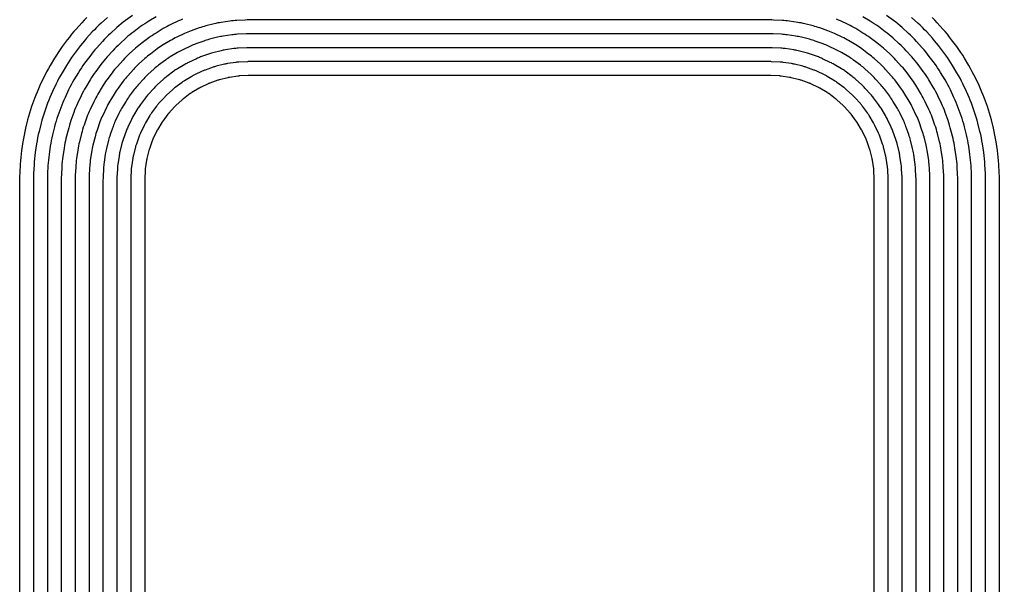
# Model space of a CAD drawing. Header units: metres. Extents: x 1.4 to 44.2, y 0.1 to 33.9.
# Drawn here: x 2.615 to 5.435, y 8.608 to 10.236 of the extents above; entities that cross this region are included whole.
import ezdxf

# ---------------------------------------------------------------- set-up
doc = ezdxf.new("R2010")
doc.units = ezdxf.units.M

msp = doc.modelspace()

# ---------------------------------------------------------------- linework, layer by layer
for points in [[(2.8083, 10.2417), (2.8013, 10.2345), (2.7944, 10.2271), (2.778, 10.2089), (2.7713, 10.2014), (2.7648, 10.1937), (2.7585, 10.1859), (2.7524, 10.1778), (2.7378, 10.1581), (2.7319, 10.15), (2.7262, 10.1417), (2.7208, 10.1333), (2.7155, 10.1247), (2.7029, 10.1036), (2.6978, 10.0949), (2.6929, 10.0861), (2.6883, 10.0772), (2.6839, 10.0682), (2.6734, 10.046), (2.6692, 10.0368), (2.6653, 10.0276), (2.6615, 10.0182), (2.658, 10.0088), (2.6497, 9.9857), (2.6465, 9.9762), (2.6434, 9.9666), (2.6406, 9.9569), (2.6381, 9.9472), (2.6321, 9.9234), (2.6298, 9.9136), (2.6277, 9.9038), (2.6259, 9.8939), (2.6243, 9.8839), (2.6207, 9.8597), (2.6193, 9.8497), (2.6182, 9.8397), (2.6173, 9.8297), (2.6167, 9.8196), (2.6155, 9.7951), (2.6151, 9.7851), (2.615, 9.775), (2.615, 8.275)], [(2.8679, 10.2424), (2.8498, 10.2259), (2.8431, 10.2198), (2.8366, 10.2134), (2.8303, 10.2069), (2.8241, 10.2003), (2.8076, 10.1821), (2.8016, 10.1753), (2.7957, 10.1683), (2.7901, 10.1612), (2.7846, 10.154), (2.77, 10.1343), (2.7646, 10.127), (2.7595, 10.1195), (2.7545, 10.1119), (2.7498, 10.1041), (2.7372, 10.0831), (2.7326, 10.0752), (2.7282, 10.0673), (2.724, 10.0592), (2.7201, 10.0511), (2.7096, 10.0289), (2.7058, 10.0206), (2.7022, 10.0123), (2.6988, 10.0038), (2.6957, 9.9953), (2.6874, 9.9722), (2.6845, 9.9636), (2.6817, 9.955), (2.6792, 9.9463), (2.6769, 9.9375), (2.6709, 9.9137), (2.6688, 9.9049), (2.6669, 9.896), (2.6653, 9.887), (2.6638, 9.8781), (2.6602, 9.8538), (2.659, 9.8448), (2.658, 9.8358), (2.6572, 9.8267), (2.6567, 9.8177), (2.6555, 9.7932), (2.6551, 9.7841), (2.655, 9.775), (2.655, 8.275)], [(2.9395, 10.2479), (2.9198, 10.2333), (2.9134, 10.2284), (2.9071, 10.2234), (2.9009, 10.2181), (2.8948, 10.2128), (2.8766, 10.1963), (2.8707, 10.1908), (2.8649, 10.1851), (2.8592, 10.1793), (2.8537, 10.1734), (2.8372, 10.1552), (2.8319, 10.1492), (2.8267, 10.143), (2.8216, 10.1366), (2.8167, 10.1302), (2.8021, 10.1105), (2.7973, 10.1039), (2.7928, 10.0972), (2.7883, 10.0905), (2.7841, 10.0836), (2.7715, 10.0625), (2.7674, 10.0555), (2.7635, 10.0484), (2.7598, 10.0412), (2.7562, 10.034), (2.7457, 10.0118), (2.7424, 10.0044), (2.7392, 9.997), (2.7362, 9.9894), (2.7333, 9.9819), (2.7251, 9.9588), (2.7224, 9.9511), (2.72, 9.9434), (2.7177, 9.9356), (2.7157, 9.9278), (2.7097, 9.904), (2.7078, 9.8961), (2.7062, 9.8882), (2.7047, 9.8802), (2.7034, 9.8722), (2.6998, 9.8479), (2.6987, 9.8399), (2.6978, 9.8319), (2.6971, 9.8238), (2.6966, 9.8157), (2.6954, 9.7912), (2.6951, 9.7831), (2.695, 9.775), (2.695, 8.275)], [(3.0081, 10.2442), (2.987, 10.2316), (2.981, 10.2279), (2.975, 10.224), (2.9691, 10.22), (2.9634, 10.2158), (2.9437, 10.2012), (2.938, 10.1969), (2.9324, 10.1924), (2.927, 10.1879), (2.9217, 10.1831), (2.9035, 10.1667), (2.8983, 10.1618), (2.8932, 10.1568), (2.8882, 10.1518), (2.8834, 10.1465), (2.8669, 10.1284), (2.8622, 10.123), (2.8576, 10.1176), (2.8531, 10.112), (2.8488, 10.1064), (2.8342, 10.0867), (2.83, 10.0809), (2.826, 10.075), (2.8221, 10.0691), (2.8184, 10.063), (2.8058, 10.042), (2.8022, 10.0358), (2.7988, 10.0296), (2.7955, 10.0232), (2.7924, 10.0169), (2.7819, 9.9947), (2.7789, 9.9882), (2.7761, 9.9817), (2.7735, 9.9751), (2.771, 9.9684), (2.7627, 9.9453), (2.7604, 9.9386), (2.7583, 9.9318), (2.7563, 9.9249), (2.7545, 9.918), (2.7485, 9.8942), (2.7469, 9.8873), (2.7454, 9.8804), (2.7441, 9.8734), (2.743, 9.8663), (2.7394, 9.8421), (2.7384, 9.835), (2.7376, 9.8279), (2.737, 9.8209), (2.7366, 9.8137), (2.7354, 9.7892), (2.7351, 9.7821), (2.735, 9.775), (2.735, 8.275)], [(3.0837, 10.237), (3.078, 10.2345), (3.0725, 10.232), (3.0503, 10.2215), (3.0448, 10.2188), (3.0393, 10.216), (3.0339, 10.213), (3.0286, 10.2099), (3.0076, 10.1973), (3.0024, 10.1941), (2.9972, 10.1907), (2.9922, 10.1873), (2.9872, 10.1837), (2.9675, 10.1691), (2.9626, 10.1654), (2.9578, 10.1615), (2.9531, 10.1576), (2.9485, 10.1535), (2.9303, 10.137), (2.9259, 10.1329), (2.9215, 10.1286), (2.9172, 10.1242), (2.913, 10.1197), (2.8965, 10.1015), (2.8925, 10.0969), (2.8885, 10.0922), (2.8847, 10.0874), (2.881, 10.0825), (2.8663, 10.0628), (2.8627, 10.0579), (2.8593, 10.0528), (2.8559, 10.0477), (2.8527, 10.0424), (2.8401, 10.0214), (2.837, 10.0161), (2.8341, 10.0107), (2.8312, 10.0053), (2.8285, 9.9998), (2.818, 9.9776), (2.8155, 9.972), (2.8131, 9.9664), (2.8108, 9.9607), (2.8087, 9.9549), (2.8004, 9.9318), (2.7984, 9.926), (2.7965, 9.9202), (2.7948, 9.9143), (2.7933, 9.9083), (2.7873, 9.8845), (2.7859, 9.8786), (2.7846, 9.8726), (2.7835, 9.8665), (2.7825, 9.8605), (2.7789, 9.8362), (2.7781, 9.8301), (2.7774, 9.824), (2.7769, 9.8179), (2.7765, 9.8118), (2.7753, 9.7873), (2.7751, 9.7811), (2.775, 9.775), (2.775, 8.275)], [(5.275, 8.275), (5.275, 9.775), (5.2749, 9.7811), (5.2747, 9.7873), (5.2735, 9.8118), (5.2731, 9.8179), (5.2726, 9.824), (5.2719, 9.8301), (5.2711, 9.8362), (5.2675, 9.8605), (5.2665, 9.8665), (5.2654, 9.8726), (5.2641, 9.8786), (5.2627, 9.8845), (5.2568, 9.9083), (5.2552, 9.9143), (5.2535, 9.9202), (5.2516, 9.926), (5.2496, 9.9318), (5.2414, 9.9549), (5.2392, 9.9607), (5.237, 9.9664), (5.2345, 9.972), (5.232, 9.9776), (5.2215, 9.9998), (5.2188, 10.0053), (5.216, 10.0107), (5.213, 10.0161), (5.2099, 10.0214), (5.1973, 10.0424), (5.1941, 10.0477), (5.1907, 10.0528), (5.1873, 10.0579), (5.1837, 10.0628), (5.1691, 10.0825), (5.1654, 10.0874), (5.1615, 10.0922), (5.1576, 10.0969), (5.1535, 10.1015), (5.137, 10.1197), (5.1329, 10.1242), (5.1286, 10.1286), (5.1242, 10.1329), (5.1197, 10.137), (5.1015, 10.1535), (5.0969, 10.1576), (5.0922, 10.1615), (5.0874, 10.1654), (5.0825, 10.1691), (5.0628, 10.1837), (5.0579, 10.1873), (5.0528, 10.1907), (5.0477, 10.1941), (5.0424, 10.1973), (5.0214, 10.2099), (5.0161, 10.213), (5.0107, 10.216), (5.0053, 10.2188), (4.9998, 10.2215), (4.9776, 10.232), (4.972, 10.2345), (4.9664, 10.237)], [(5.315, 8.275), (5.315, 9.775), (5.3149, 9.7821), (5.3147, 9.7892), (5.3135, 9.8137), (5.313, 9.8209), (5.3124, 9.8279), (5.3116, 9.835), (5.3107, 9.8421), (5.3071, 9.8663), (5.3059, 9.8734), (5.3046, 9.8804), (5.3032, 9.8873), (5.3015, 9.8942), (5.2956, 9.918), (5.2937, 9.9249), (5.2918, 9.9318), (5.2896, 9.9386), (5.2873, 9.9453), (5.279, 9.9684), (5.2766, 9.9751), (5.2739, 9.9817), (5.2711, 9.9882), (5.2681, 9.9947), (5.2576, 10.0169), (5.2545, 10.0232), (5.2512, 10.0296), (5.2478, 10.0358), (5.2442, 10.042), (5.2316, 10.063), (5.2279, 10.0691), (5.224, 10.075), (5.22, 10.0809), (5.2158, 10.0867), (5.2012, 10.1064), (5.1969, 10.112), (5.1924, 10.1176), (5.1879, 10.123), (5.1831, 10.1284), (5.1667, 10.1465), (5.1618, 10.1518), (5.1568, 10.1568), (5.1518, 10.1618), (5.1465, 10.1667), (5.1284, 10.1831), (5.123, 10.1879), (5.1176, 10.1924), (5.112, 10.1969), (5.1064, 10.2012), (5.0867, 10.2158), (5.0809, 10.22), (5.075, 10.224), (5.0691, 10.2279), (5.063, 10.2316), (5.042, 10.2442)], [(5.355, 8.275), (5.355, 9.775), (5.3549, 9.7831), (5.3546, 9.7912), (5.3534, 9.8157), (5.3529, 9.8238), (5.3522, 9.8319), (5.3513, 9.8399), (5.3502, 9.8479), (5.3466, 9.8722), (5.3454, 9.8802), (5.3439, 9.8882), (5.3422, 9.8961), (5.3403, 9.904), (5.3344, 9.9278), (5.3323, 9.9356), (5.33, 9.9434), (5.3276, 9.9511), (5.325, 9.9588), (5.3167, 9.9819), (5.3139, 9.9894), (5.3109, 9.997), (5.3077, 10.0044), (5.3043, 10.0118), (5.2938, 10.034), (5.2903, 10.0412), (5.2865, 10.0484), (5.2826, 10.0555), (5.2785, 10.0625), (5.2659, 10.0836), (5.2617, 10.0905), (5.2573, 10.0972), (5.2527, 10.1039), (5.2479, 10.1105), (5.2333, 10.1302), (5.2284, 10.1366), (5.2234, 10.143), (5.2181, 10.1492), (5.2128, 10.1552), (5.1963, 10.1734), (5.1908, 10.1793), (5.1851, 10.1851), (5.1793, 10.1908), (5.1734, 10.1963), (5.1552, 10.2128), (5.1492, 10.2181), (5.143, 10.2234), (5.1366, 10.2284), (5.1302, 10.2333), (5.1105, 10.2479)], [(5.395, 8.275), (5.395, 9.775), (5.3949, 9.7841), (5.3946, 9.7932), (5.3934, 9.8177), (5.3928, 9.8267), (5.392, 9.8358), (5.391, 9.8448), (5.3898, 9.8538), (5.3862, 9.8781), (5.3848, 9.887), (5.3831, 9.896), (5.3812, 9.9049), (5.3791, 9.9137), (5.3732, 9.9375), (5.3708, 9.9463), (5.3683, 9.955), (5.3656, 9.9636), (5.3626, 9.9722), (5.3544, 9.9953), (5.3512, 10.0038), (5.3478, 10.0123), (5.3442, 10.0206), (5.3405, 10.0289), (5.33, 10.0511), (5.326, 10.0592), (5.3218, 10.0673), (5.3174, 10.0752), (5.3129, 10.0831), (5.3002, 10.1041), (5.2955, 10.1119), (5.2905, 10.1195), (5.2854, 10.127), (5.2801, 10.1343), (5.2655, 10.154), (5.26, 10.1612), (5.2543, 10.1683), (5.2484, 10.1753), (5.2424, 10.1821), (5.2259, 10.2003), (5.2198, 10.2069), (5.2134, 10.2134), (5.2069, 10.2198), (5.2003, 10.2259), (5.1821, 10.2424)], [(5.435, 8.275), (5.435, 9.775), (5.4349, 9.7851), (5.4345, 9.7951), (5.4333, 9.8196), (5.4327, 9.8297), (5.4318, 9.8397), (5.4307, 9.8497), (5.4294, 9.8597), (5.4258, 9.8839), (5.4242, 9.8939), (5.4223, 9.9038), (5.4202, 9.9136), (5.4179, 9.9234), (5.412, 9.9472), (5.4094, 9.9569), (5.4066, 9.9666), (5.4036, 9.9762), (5.4003, 9.9857), (5.392, 10.0088), (5.3885, 10.0182), (5.3848, 10.0276), (5.3808, 10.0368), (5.3766, 10.046), (5.3661, 10.0682), (5.3617, 10.0772), (5.3571, 10.0861), (5.3522, 10.0949), (5.3472, 10.1036), (5.3345, 10.1247), (5.3293, 10.1333), (5.3238, 10.1417), (5.3181, 10.15), (5.3122, 10.1581), (5.2976, 10.1778), (5.2915, 10.1859), (5.2852, 10.1937), (5.2787, 10.2014), (5.2721, 10.2089), (5.2556, 10.2271), (5.2487, 10.2345), (5.2417, 10.2417)], [(5.235, 8.275), (5.235, 9.775), (5.2349, 9.7802), (5.2348, 9.7853), (5.2336, 9.8098), (5.2332, 9.815), (5.2328, 9.8201), (5.2322, 9.8252), (5.2315, 9.8303), (5.2279, 9.8546), (5.2271, 9.8597), (5.2262, 9.8648), (5.2251, 9.8698), (5.2239, 9.8748), (5.218, 9.8986), (5.2166, 9.9036), (5.2152, 9.9085), (5.2136, 9.9135), (5.212, 9.9183), (5.2037, 9.9414), (5.2019, 9.9463), (5.2, 9.951), (5.198, 9.9558), (5.1958, 9.9605), (5.1853, 9.9826), (5.1831, 9.9873), (5.1807, 9.9919), (5.1782, 9.9964), (5.1756, 10.0008), (5.163, 10.0219), (5.1603, 10.0263), (5.1575, 10.0306), (5.1546, 10.0348), (5.1516, 10.039), (5.1369, 10.0587), (5.1338, 10.0628), (5.1306, 10.0668), (5.1273, 10.0708), (5.1239, 10.0746), (5.1074, 10.0928), (5.1039, 10.0966), (5.1003, 10.1003), (5.0966, 10.1039), (5.0928, 10.1074), (5.0746, 10.1239), (5.0708, 10.1273), (5.0668, 10.1306), (5.0628, 10.1338), (5.0587, 10.1369), (5.039, 10.1516), (5.0348, 10.1546), (5.0306, 10.1575), (5.0263, 10.1603), (5.0219, 10.163), (5.0008, 10.1756), (4.9964, 10.1782), (4.9919, 10.1807), (4.9873, 10.1831), (4.9826, 10.1853), (4.9605, 10.1958), (4.9558, 10.198), (4.951, 10.2), (4.9463, 10.2019), (4.9414, 10.2037), (4.9183, 10.212), (4.9135, 10.2136), (4.9085, 10.2152), (4.9036, 10.2166), (4.8986, 10.218), (4.8748, 10.2239), (4.8698, 10.2251), (4.8648, 10.2262), (4.8597, 10.2271), (4.8546, 10.2279), (4.8303, 10.2315), (4.8252, 10.2322), (4.8201, 10.2328), (4.815, 10.2332), (4.8098, 10.2336), (4.7853, 10.2348), (4.7802, 10.2349), (4.775, 10.235), (3.275, 10.235), (3.2699, 10.2349), (3.2647, 10.2348), (3.2402, 10.2336), (3.2351, 10.2332), (3.2299, 10.2328), (3.2248, 10.2322), (3.2197, 10.2315), (3.1954, 10.2279), (3.1903, 10.2271), (3.1853, 10.2262), (3.1802, 10.2251), (3.1752, 10.2239), (3.1514, 10.218), (3.1464, 10.2166), (3.1415, 10.2152), (3.1366, 10.2136), (3.1317, 10.212), (3.1086, 10.2037), (3.1038, 10.2019), (3.099, 10.2), (3.0942, 10.198), (3.0896, 10.1958), (3.0674, 10.1853), (3.0627, 10.1831), (3.0582, 10.1807), (3.0537, 10.1782), (3.0492, 10.1756), (3.0282, 10.163), (3.0238, 10.1603), (3.0195, 10.1575), (3.0152, 10.1546), (3.011, 10.1516), (2.9913, 10.1369), (2.9872, 10.1338), (2.9832, 10.1306), (2.9792, 10.1273), (2.9754, 10.1239), (2.9572, 10.1074), (2.9534, 10.1039), (2.9497, 10.1003), (2.9461, 10.0966), (2.9426, 10.0928), (2.9262, 10.0746), (2.9227, 10.0708), (2.9194, 10.0668), (2.9162, 10.0628), (2.9131, 10.0587), (2.8985, 10.039), (2.8955, 10.0348), (2.8925, 10.0306), (2.8897, 10.0263), (2.887, 10.0219), (2.8744, 10.0008), (2.8718, 9.9964), (2.8693, 9.9919), (2.867, 9.9873), (2.8647, 9.9826), (2.8542, 9.9605), (2.8521, 9.9558), (2.85, 9.951), (2.8481, 9.9463), (2.8463, 9.9414), (2.8381, 9.9183), (2.8364, 9.9135), (2.8348, 9.9085), (2.8334, 9.9036), (2.8321, 9.8986), (2.8261, 9.8748), (2.8249, 9.8698), (2.8239, 9.8648), (2.8229, 9.8597), (2.8221, 9.8546), (2.8185, 9.8303), (2.8178, 9.8252), (2.8172, 9.8201), (2.8168, 9.815), (2.8165, 9.8098), (2.8153, 9.7853), (2.8151, 9.7802), (2.815, 9.775), (2.815, 8.275)], [(5.195, 8.275), (5.195, 9.775), (5.195, 9.7792), (5.1948, 9.7834), (5.1936, 9.8079), (5.1933, 9.812), (5.193, 9.8162), (5.1925, 9.8203), (5.192, 9.8245), (5.1884, 9.8487), (5.1877, 9.8528), (5.1869, 9.857), (5.1861, 9.861), (5.1851, 9.8651), (5.1792, 9.8889), (5.1781, 9.8929), (5.1769, 9.8969), (5.1757, 9.9009), (5.1743, 9.9049), (5.166, 9.928), (5.1646, 9.9319), (5.163, 9.9357), (5.1614, 9.9396), (5.1597, 9.9434), (5.1492, 9.9655), (5.1473, 9.9693), (5.1454, 9.973), (5.1434, 9.9767), (5.1413, 9.9803), (5.1287, 10.0013), (5.1265, 10.0049), (5.1242, 10.0084), (5.1219, 10.0118), (5.1194, 10.0152), (5.1048, 10.0349), (5.1023, 10.0382), (5.0997, 10.0415), (5.097, 10.0447), (5.0942, 10.0478), (5.0778, 10.066), (5.0749, 10.069), (5.072, 10.072), (5.069, 10.0749), (5.066, 10.0778), (5.0478, 10.0942), (5.0447, 10.097), (5.0415, 10.0997), (5.0382, 10.1023), (5.0349, 10.1048), (5.0152, 10.1194), (5.0118, 10.1219), (5.0084, 10.1242), (5.0049, 10.1265), (5.0013, 10.1287), (4.9803, 10.1413), (4.9767, 10.1434), (4.973, 10.1454), (4.9693, 10.1473), (4.9655, 10.1492), (4.9434, 10.1597), (4.9396, 10.1614), (4.9357, 10.163), (4.9319, 10.1646), (4.928, 10.166), (4.9049, 10.1743), (4.9009, 10.1757), (4.8969, 10.1769), (4.8929, 10.1781), (4.8889, 10.1792), (4.8651, 10.1851), (4.861, 10.1861), (4.857, 10.1869), (4.8528, 10.1877), (4.8487, 10.1884), (4.8245, 10.192), (4.8203, 10.1925), (4.8162, 10.193), (4.812, 10.1933), (4.8079, 10.1936), (4.7834, 10.1948), (4.7792, 10.195), (4.775, 10.195), (3.275, 10.195), (3.2708, 10.195), (3.2667, 10.1948), (3.2422, 10.1936), (3.238, 10.1933), (3.2338, 10.193), (3.2297, 10.1925), (3.2256, 10.192), (3.2013, 10.1884), (3.1972, 10.1877), (3.1931, 10.1869), (3.189, 10.1861), (3.1849, 10.1851), (3.1611, 10.1792), (3.1571, 10.1781), (3.1531, 10.1769), (3.1491, 10.1757), (3.1452, 10.1743), (3.1221, 10.166), (3.1182, 10.1646), (3.1143, 10.163), (3.1105, 10.1614), (3.1067, 10.1597), (3.0845, 10.1492), (3.0807, 10.1473), (3.077, 10.1454), (3.0734, 10.1434), (3.0698, 10.1413), (3.0487, 10.1287), (3.0452, 10.1265), (3.0417, 10.1242), (3.0382, 10.1219), (3.0349, 10.1194), (3.0151, 10.1048), (3.0118, 10.1023), (3.0086, 10.0997), (3.0054, 10.097), (3.0022, 10.0942), (2.9841, 10.0778), (2.981, 10.0749), (2.978, 10.072), (2.9751, 10.069), (2.9723, 10.066), (2.9558, 10.0478), (2.953, 10.0447), (2.9503, 10.0415), (2.9477, 10.0382), (2.9452, 10.0349), (2.9306, 10.0152), (2.9282, 10.0118), (2.9258, 10.0084), (2.9235, 10.0049), (2.9213, 10.0013), (2.9087, 9.9803), (2.9066, 9.9767), (2.9046, 9.973), (2.9027, 9.9693), (2.9009, 9.9655), (2.8904, 9.9434), (2.8886, 9.9396), (2.887, 9.9357), (2.8854, 9.9319), (2.884, 9.928), (2.8757, 9.9049), (2.8744, 9.9009), (2.8731, 9.8969), (2.8719, 9.8929), (2.8709, 9.8889), (2.8649, 9.8651), (2.8639, 9.861), (2.8631, 9.857), (2.8623, 9.8528), (2.8617, 9.8487), (2.8581, 9.8245), (2.8575, 9.8203), (2.857, 9.8162), (2.8567, 9.812), (2.8564, 9.8079), (2.8552, 9.7834), (2.8551, 9.7792), (2.855, 9.775), (2.855, 8.275)], [(5.155, 8.275), (5.155, 9.775), (5.155, 9.7782), (5.1549, 9.7814), (5.1537, 9.8059), (5.1535, 9.8091), (5.1532, 9.8123), (5.1528, 9.8154), (5.1524, 9.8186), (5.1488, 9.8429), (5.1483, 9.846), (5.1477, 9.8491), (5.147, 9.8523), (5.1463, 9.8554), (5.1404, 9.8792), (5.1395, 9.8823), (5.1386, 9.8853), (5.1377, 9.8884), (5.1366, 9.8914), (5.1284, 9.9145), (5.1273, 9.9175), (5.1261, 9.9204), (5.1248, 9.9234), (5.1235, 9.9263), (5.113, 9.9484), (5.1116, 9.9513), (5.1101, 9.9541), (5.1086, 9.9569), (5.107, 9.9597), (5.0944, 9.9807), (5.0927, 9.9835), (5.091, 9.9861), (5.0892, 9.9888), (5.0873, 9.9913), (5.0727, 10.0111), (5.0707, 10.0136), (5.0688, 10.0161), (5.0667, 10.0185), (5.0646, 10.0209), (5.0481, 10.0391), (5.0459, 10.0414), (5.0437, 10.0437), (5.0414, 10.0459), (5.0391, 10.0481), (5.0209, 10.0646), (5.0185, 10.0667), (5.0161, 10.0688), (5.0136, 10.0707), (5.0111, 10.0727), (4.9913, 10.0873), (4.9888, 10.0892), (4.9861, 10.091), (4.9835, 10.0927), (4.9807, 10.0944), (4.9597, 10.107), (4.9569, 10.1086), (4.9541, 10.1101), (4.9513, 10.1116), (4.9484, 10.113), (4.9263, 10.1235), (4.9234, 10.1248), (4.9204, 10.1261), (4.9175, 10.1273), (4.9145, 10.1284), (4.8914, 10.1366), (4.8884, 10.1377), (4.8853, 10.1386), (4.8823, 10.1395), (4.8792, 10.1404), (4.8554, 10.1463), (4.8523, 10.147), (4.8491, 10.1477), (4.846, 10.1483), (4.8429, 10.1488), (4.8186, 10.1524), (4.8154, 10.1528), (4.8123, 10.1532), (4.8091, 10.1535), (4.8059, 10.1537), (4.7814, 10.1549), (4.7782, 10.155), (4.775, 10.155), (3.275, 10.155), (3.2718, 10.155), (3.2686, 10.1549), (3.2441, 10.1537), (3.2409, 10.1535), (3.2378, 10.1532), (3.2346, 10.1528), (3.2314, 10.1524), (3.2072, 10.1488), (3.204, 10.1483), (3.2009, 10.1477), (3.1978, 10.147), (3.1947, 10.1463), (3.1709, 10.1404), (3.1678, 10.1395), (3.1647, 10.1386), (3.1617, 10.1377), (3.1586, 10.1366), (3.1355, 10.1284), (3.1326, 10.1273), (3.1296, 10.1261), (3.1267, 10.1248), (3.1238, 10.1235), (3.1016, 10.113), (3.0987, 10.1116), (3.0959, 10.1101), (3.0931, 10.1086), (3.0903, 10.107), (3.0693, 10.0944), (3.0666, 10.0927), (3.0639, 10.091), (3.0613, 10.0892), (3.0587, 10.0873), (3.039, 10.0727), (3.0364, 10.0707), (3.0339, 10.0688), (3.0315, 10.0667), (3.0291, 10.0646), (3.0109, 10.0481), (3.0086, 10.0459), (3.0063, 10.0437), (3.0041, 10.0414), (3.0019, 10.0391), (2.9854, 10.0209), (2.9833, 10.0185), (2.9813, 10.0161), (2.9793, 10.0136), (2.9773, 10.0111), (2.9627, 9.9913), (2.9609, 9.9888), (2.9591, 9.9861), (2.9573, 9.9835), (2.9556, 9.9807), (2.943, 9.9597), (2.9414, 9.9569), (2.9399, 9.9541), (2.9384, 9.9513), (2.937, 9.9484), (2.9265, 9.9263), (2.9252, 9.9234), (2.9239, 9.9204), (2.9228, 9.9175), (2.9216, 9.9145), (2.9134, 9.8914), (2.9123, 9.8884), (2.9114, 9.8853), (2.9105, 9.8823), (2.9097, 9.8792), (2.9037, 9.8554), (2.903, 9.8523), (2.9023, 9.8491), (2.9017, 9.846), (2.9012, 9.8429), (2.8976, 9.8186), (2.8972, 9.8154), (2.8968, 9.8123), (2.8966, 9.8091), (2.8964, 9.8059), (2.8952, 9.7814), (2.8951, 9.7782), (2.895, 9.775), (2.895, 8.275)], [(5.115, 8.275), (5.115, 9.775), (5.115, 9.7772), (5.1149, 9.7794), (5.1137, 9.8039), (5.1136, 9.8061), (5.1134, 9.8083), (5.1131, 9.8105), (5.1128, 9.8127), (5.1092, 9.837), (5.1089, 9.8392), (5.1085, 9.8413), (5.108, 9.8435), (5.1075, 9.8457), (5.1016, 9.8695), (5.101, 9.8716), (5.1004, 9.8737), (5.0997, 9.8758), (5.099, 9.8779), (5.0907, 9.901), (5.09, 9.9031), (5.0891, 9.9051), (5.0883, 9.9072), (5.0873, 9.9092), (5.0769, 9.9313), (5.0759, 9.9333), (5.0749, 9.9353), (5.0738, 9.9372), (5.0727, 9.9391), (5.0601, 9.9602), (5.0589, 9.9621), (5.0577, 9.9639), (5.0565, 9.9657), (5.0552, 9.9675), (5.0406, 9.9872), (5.0392, 9.989), (5.0378, 9.9907), (5.0364, 9.9924), (5.035, 9.9941), (5.0185, 10.0122), (5.017, 10.0138), (5.0154, 10.0154), (5.0138, 10.017), (5.0122, 10.0185), (4.9941, 10.035), (4.9924, 10.0364), (4.9907, 10.0378), (4.989, 10.0392), (4.9872, 10.0406), (4.9675, 10.0552), (4.9657, 10.0565), (4.9639, 10.0577), (4.9621, 10.0589), (4.9602, 10.0601), (4.9391, 10.0727), (4.9372, 10.0738), (4.9353, 10.0749), (4.9333, 10.0759), (4.9313, 10.0769), (4.9092, 10.0873), (4.9072, 10.0883), (4.9051, 10.0891), (4.9031, 10.09), (4.901, 10.0907), (4.8779, 10.099), (4.8758, 10.0997), (4.8737, 10.1004), (4.8716, 10.101), (4.8695, 10.1016), (4.8457, 10.1075), (4.8435, 10.108), (4.8413, 10.1085), (4.8392, 10.1089), (4.837, 10.1092), (4.8127, 10.1128), (4.8105, 10.1131), (4.8083, 10.1134), (4.8061, 10.1136), (4.8039, 10.1137), (4.7794, 10.1149), (4.7772, 10.115), (4.775, 10.115), (3.275, 10.115), (3.2728, 10.115), (3.2706, 10.1149), (3.2461, 10.1137), (3.2439, 10.1136), (3.2417, 10.1134), (3.2395, 10.1131), (3.2373, 10.1128), (3.213, 10.1092), (3.2109, 10.1089), (3.2087, 10.1085), (3.2065, 10.108), (3.2044, 10.1075), (3.1806, 10.1016), (3.1784, 10.101), (3.1763, 10.1004), (3.1742, 10.0997), (3.1721, 10.099), (3.149, 10.0907), (3.147, 10.09), (3.1449, 10.0891), (3.1429, 10.0883), (3.1409, 10.0873), (3.1187, 10.0769), (3.1167, 10.0759), (3.1147, 10.0749), (3.1128, 10.0738), (3.1109, 10.0727), (3.0899, 10.0601), (3.088, 10.0589), (3.0861, 10.0577), (3.0843, 10.0565), (3.0825, 10.0552), (3.0628, 10.0406), (3.061, 10.0392), (3.0593, 10.0378), (3.0576, 10.0364), (3.056, 10.035), (3.0378, 10.0185), (3.0362, 10.017), (3.0346, 10.0154), (3.0331, 10.0138), (3.0316, 10.0122), (3.0151, 9.9941), (3.0136, 9.9924), (3.0122, 9.9907), (3.0108, 9.989), (3.0095, 9.9872), (2.9949, 9.9675), (2.9936, 9.9657), (2.9923, 9.9639), (2.9911, 9.9621), (2.9899, 9.9602), (2.9773, 9.9391), (2.9762, 9.9372), (2.9752, 9.9353), (2.9741, 9.9333), (2.9732, 9.9313), (2.9627, 9.9092), (2.9618, 9.9072), (2.9609, 9.9051), (2.9601, 9.9031), (2.9593, 9.901), (2.951, 9.8779), (2.9503, 9.8758), (2.9497, 9.8737), (2.949, 9.8716), (2.9485, 9.8695), (2.9425, 9.8457), (2.942, 9.8435), (2.9415, 9.8413), (2.9411, 9.8392), (2.9408, 9.837), (2.9372, 9.8127), (2.9369, 9.8105), (2.9366, 9.8083), (2.9365, 9.8061), (2.9363, 9.8039), (2.9351, 9.7794), (2.935, 9.7772), (2.935, 9.775), (2.935, 8.275)], [(5.075, 8.275), (5.075, 9.775), (5.075, 9.7762), (5.075, 9.7775), (5.0737, 9.802), (5.0737, 9.8032), (5.0736, 9.8044), (5.0734, 9.8056), (5.0733, 9.8069), (5.0697, 9.8311), (5.0695, 9.8323), (5.0692, 9.8335), (5.069, 9.8347), (5.0687, 9.8359), (5.0627, 9.8597), (5.0624, 9.8609), (5.0621, 9.8621), (5.0617, 9.8633), (5.0613, 9.8644), (5.0531, 9.8875), (5.0526, 9.8887), (5.0522, 9.8898), (5.0517, 9.8909), (5.0512, 9.8921), (5.0407, 9.9142), (5.0402, 9.9153), (5.0396, 9.9164), (5.039, 9.9175), (5.0384, 9.9186), (5.0258, 9.9396), (5.0251, 9.9407), (5.0245, 9.9417), (5.0238, 9.9427), (5.023, 9.9437), (5.0084, 9.9634), (5.0077, 9.9644), (5.0069, 9.9653), (5.0061, 9.9663), (5.0053, 9.9672), (4.9888, 9.9854), (4.988, 9.9863), (4.9871, 9.9871), (4.9863, 9.988), (4.9854, 9.9888), (4.9672, 10.0053), (4.9663, 10.0061), (4.9653, 10.0069), (4.9644, 10.0077), (4.9634, 10.0084), (4.9437, 10.023), (4.9427, 10.0238), (4.9417, 10.0245), (4.9407, 10.0251), (4.9396, 10.0258), (4.9186, 10.0384), (4.9175, 10.039), (4.9164, 10.0396), (4.9153, 10.0402), (4.9142, 10.0407), (4.8921, 10.0512), (4.8909, 10.0517), (4.8898, 10.0522), (4.8887, 10.0526), (4.8875, 10.0531), (4.8644, 10.0613), (4.8633, 10.0617), (4.8621, 10.0621), (4.8609, 10.0624), (4.8597, 10.0627), (4.8359, 10.0687), (4.8347, 10.069), (4.8335, 10.0692), (4.8323, 10.0695), (4.8311, 10.0697), (4.8069, 10.0733), (4.8056, 10.0734), (4.8044, 10.0736), (4.8032, 10.0737), (4.802, 10.0737), (4.7775, 10.075), (4.7762, 10.075), (4.775, 10.075), (3.275, 10.075), (3.2738, 10.075), (3.2726, 10.075), (3.2481, 10.0737), (3.2468, 10.0737), (3.2456, 10.0736), (3.2444, 10.0734), (3.2432, 10.0733), (3.2189, 10.0697), (3.2177, 10.0695), (3.2165, 10.0692), (3.2153, 10.069), (3.2141, 10.0687), (3.1903, 10.0627), (3.1891, 10.0624), (3.1879, 10.0621), (3.1868, 10.0617), (3.1856, 10.0613), (3.1625, 10.0531), (3.1613, 10.0526), (3.1602, 10.0522), (3.1591, 10.0517), (3.158, 10.0512), (3.1358, 10.0407), (3.1347, 10.0402), (3.1336, 10.0396), (3.1325, 10.039), (3.1315, 10.0384), (3.1104, 10.0258), (3.1094, 10.0251), (3.1083, 10.0245), (3.1073, 10.0238), (3.1063, 10.023), (3.0866, 10.0084), (3.0857, 10.0077), (3.0847, 10.0069), (3.0838, 10.0061), (3.0828, 10.0053), (3.0647, 9.9888), (3.0638, 9.988), (3.0629, 9.9871), (3.062, 9.9863), (3.0612, 9.9854), (3.0447, 9.9672), (3.0439, 9.9663), (3.0431, 9.9653), (3.0423, 9.9644), (3.0416, 9.9634), (3.027, 9.9437), (3.0263, 9.9427), (3.0256, 9.9417), (3.0249, 9.9407), (3.0243, 9.9396), (3.0116, 9.9186), (3.011, 9.9175), (3.0104, 9.9164), (3.0099, 9.9153), (3.0093, 9.9142), (2.9988, 9.8921), (2.9983, 9.8909), (2.9978, 9.8898), (2.9974, 9.8887), (2.997, 9.8875), (2.9887, 9.8644), (2.9883, 9.8633), (2.9879, 9.8621), (2.9876, 9.8609), (2.9873, 9.8597), (2.9813, 9.8359), (2.981, 9.8347), (2.9808, 9.8335), (2.9806, 9.8323), (2.9804, 9.8311), (2.9768, 9.8069), (2.9766, 9.8056), (2.9765, 9.8044), (2.9764, 9.8032), (2.9763, 9.802), (2.9751, 9.7775), (2.975, 9.7762), (2.975, 9.775), (2.975, 8.275)]]:
    msp.add_lwpolyline(points)

doc.saveas('drawing.dxf')
